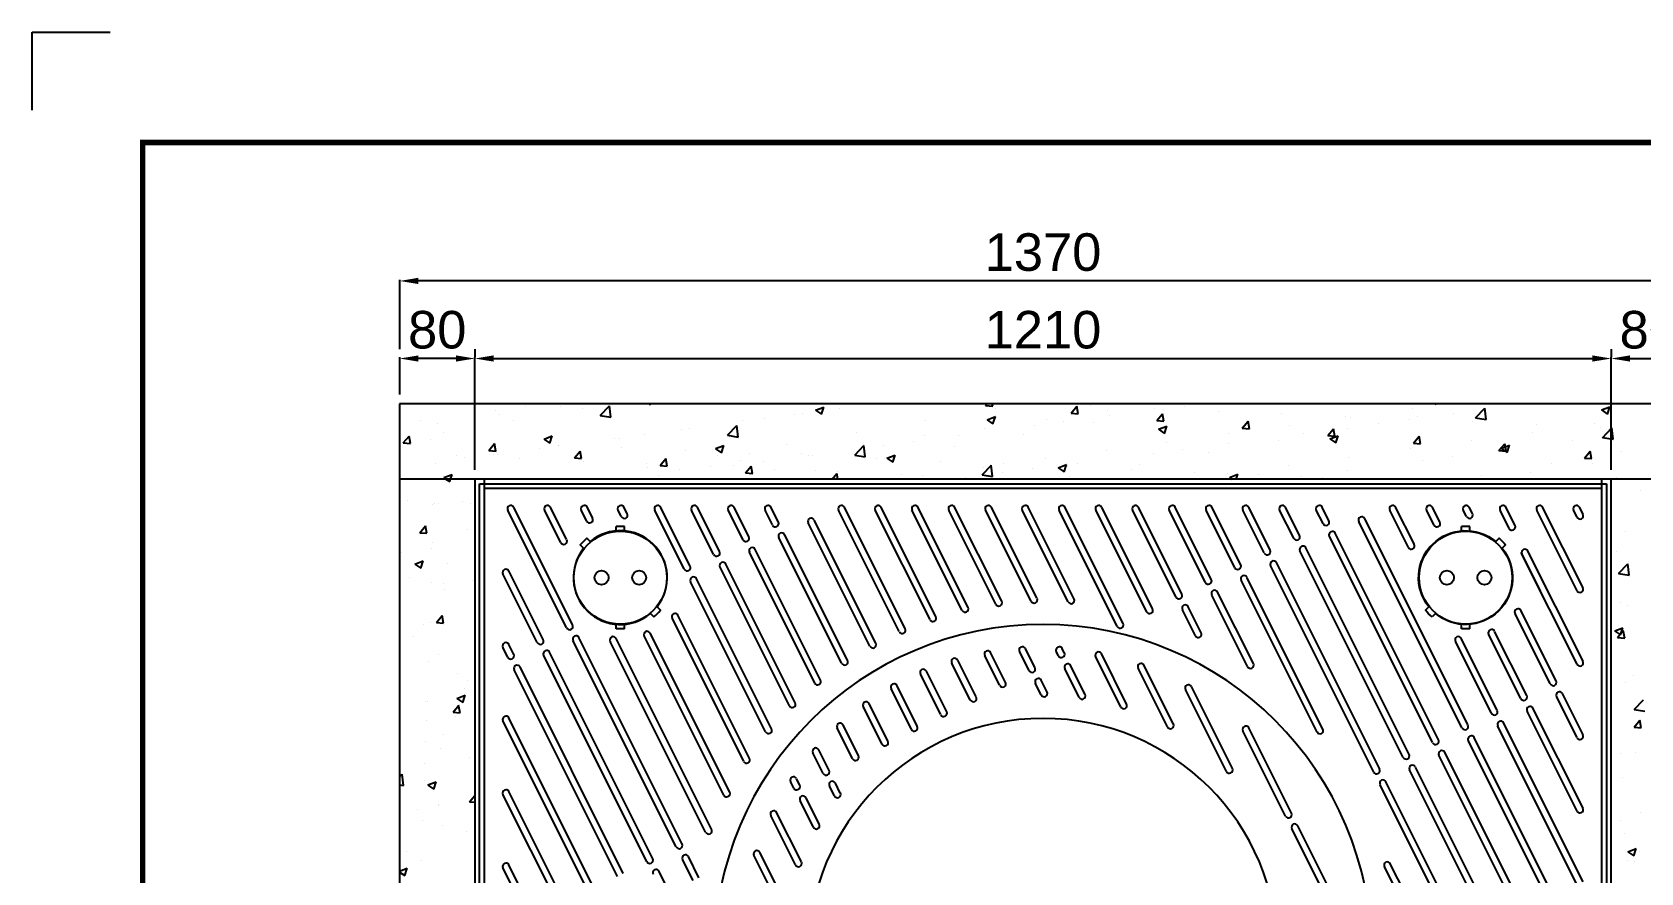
# Model space of a CAD drawing. Header units: millimetres. Extents: x 13624 to 18563, y -17957 to -14464.
# Drawn here: x 13624 to 15337, y -15359 to -14464 of the extents above; entities that cross this region are included whole.
import ezdxf

# ---------------------------------------------------------------- set-up
doc = ezdxf.new("R2010")
doc.units = ezdxf.units.MM
doc.layers.add('LAYOUT', color=7, linetype='Continuous')
doc.layers.add('받침틀', color=251, linetype='Continuous')
doc.styles.get("Standard").update_dxf_attribs({"font": 'arial.ttf'})
doc.dimstyles.new('ISO-25', dxfattribs={"dimtxt": 40, "dimasz": 20, "dimexe": 1.25, "dimexo": 10, "dimgap": 10, "dimtad": 1, "dimdec": 0, "dimtxsty": 'Standard', "dimcen": 2.5, "dimclrd": 3, "dimclre": 3, "dimclrt": 3, "dimadec": 0, "dimazin": 0, "dimtfac": 1, "dimtdec": 0, "dimtmove": 0, "dimatfit": 3, "dimfxl": 0, "dimarcsym": 0})

# ---------------------------------------------------------------- blocks, each defined once
blk = doc.blocks.new('*D6')
at = {"color": 3, "lineweight": -2, "transparency": 16777216}
for p, q in [((4206.3, -16718.9), (4206.3, -16679.2)), ((4266.3, -16680.5), (4226.3, -16680.5)), ((4286.3, -16798.9), (4286.3, -16679.2))]:
    blk.add_line(p, q, dxfattribs=at)
at = {"color": 3, "transparency": 16777216}
for points in [[(4226.3, -16677.2), (4226.3, -16683.8), (4206.3, -16680.5)], [(4266.3, -16677.2), (4266.3, -16683.8), (4286.3, -16680.5)]]:
    blk.add_solid(points, dxfattribs=at)
at = {"layer": 'Defpoints', "color": 0, "transparency": 16777216}
for p in [(4206.3, -16680.5), (4206.3, -16728.9), (4286.3, -16808.9)]:
    blk.add_point(p, dxfattribs=at)
at = {"color": 3, "transparency": 16777216, "insert": (4246.3, -16650.1), "char_height": 40, "attachment_point": 5}
blk.add_mtext('80', dxfattribs=at)
blk = doc.blocks.new('*D7')
at = {"color": 3, "lineweight": -2, "transparency": 16777216}
for p, q in [((4286.3, -16670.5), (4286.3, -16679.2)), ((4306.3, -16680.5), (5476.3, -16680.5)), ((5496.3, -16798.9), (5496.3, -16679.2))]:
    blk.add_line(p, q, dxfattribs=at)
at = {"color": 3, "transparency": 16777216}
for points in [[(4306.3, -16677.2), (4306.3, -16683.8), (4286.3, -16680.5)], [(5476.3, -16677.2), (5476.3, -16683.8), (5496.3, -16680.5)]]:
    blk.add_solid(points, dxfattribs=at)
at = {"layer": 'Defpoints', "color": 0, "transparency": 16777216}
for p in [(4286.3, -16680.5), (5496.3, -16680.5), (5496.3, -16808.9)]:
    blk.add_point(p, dxfattribs=at)
at = {"color": 3, "transparency": 16777216, "insert": (4891.3, -16650.1), "char_height": 40, "attachment_point": 5}
blk.add_mtext('1210', dxfattribs=at)
blk = doc.blocks.new('*D8')
at = {"color": 3, "lineweight": -2, "transparency": 16777216}
for p, q in [((5496.3, -16670.5), (5496.3, -16679.2)), ((5516.3, -16680.5), (5556.3, -16680.5)), ((5576.3, -16718.9), (5576.3, -16679.2))]:
    blk.add_line(p, q, dxfattribs=at)
at = {"color": 3, "transparency": 16777216}
for points in [[(5516.3, -16677.2), (5516.3, -16683.8), (5496.3, -16680.5)], [(5556.3, -16677.2), (5556.3, -16683.8), (5576.3, -16680.5)]]:
    blk.add_solid(points, dxfattribs=at)
at = {"layer": 'Defpoints', "color": 0, "transparency": 16777216}
for p in [(5496.3, -16680.5), (5576.3, -16680.5), (5576.3, -16728.9)]:
    blk.add_point(p, dxfattribs=at)
at = {"color": 3, "transparency": 16777216, "insert": (5536.3, -16650.1), "char_height": 40, "attachment_point": 5}
blk.add_mtext('80', dxfattribs=at)
blk = doc.blocks.new('*D3')
at = {"color": 3, "lineweight": -2, "transparency": 16777216}
for p, q in [((4206.3, -16670.5), (4206.3, -16596.6)), ((5576.3, -16670.5), (5576.3, -16596.6)), ((5556.3, -16597.9), (4226.3, -16597.9))]:
    blk.add_line(p, q, dxfattribs=at)
at = {"color": 3, "transparency": 16777216}
for points in [[(4226.3, -16594.5), (4226.3, -16601.2), (4206.3, -16597.9)], [(5556.3, -16594.5), (5556.3, -16601.2), (5576.3, -16597.9)]]:
    blk.add_solid(points, dxfattribs=at)
at = {"layer": 'Defpoints', "color": 0, "transparency": 16777216}
for p in [(4206.3, -16597.9), (4206.3, -16680.5), (5576.3, -16680.5)]:
    blk.add_point(p, dxfattribs=at)
at = {"color": 3, "transparency": 16777216, "insert": (4891.3, -16567.4), "char_height": 40, "attachment_point": 5}
blk.add_mtext('1370', dxfattribs=at)
blk = doc.blocks.new('A$C6562381F')
for p, q in [((4.5, 54.5), (-4.5, 54.5)), ((-4.5, 49.3), (-4.5, 54.5)), ((4.5, 49.3), (4.5, 54.5)), ((-4.5, -54.5), (-4.5, -49.3)), ((4.5, -54.5), (4.5, -49.3)), ((4.5, -54.5), (-4.5, -54.5))]:
    blk.add_line(p, q)
for centre, radius in [((0, 0), 49.5), ((-20, 0), 7.5), ((20, 0), 7.5)]:
    blk.add_circle(centre, radius)
blk = doc.blocks.new('AG1210')
for p, q in [((17883.9, -17056.3), (17883.9, -16556.3)), ((17883.9, -16556.3), (19083.9, -16556.3)), ((19083.9, -16556.3), (19083.9, -17056.3)), ((17976.7, -16709.9), (17914, -16584.5)), ((17983, -16706.8), (17920.3, -16581.3)), ((17970.4, -16619.1), (17953.1, -16584.5)), ((17976.7, -16615.9), (17959.4, -16581.3)), ((17998.1, -16596.2), (17992.3, -16584.5)), ((18004.4, -16593), (17998.5, -16581.3)), ((18034.8, -16591.3), (18031.4, -16584.5)), ((18041.1, -16588.2), (18037.7, -16581.3)), ((18101.9, -16647.3), (18070.5, -16584.5)), ((18108.2, -16644.2), (18076.8, -16581.3)), ((18133.2, -16631.6), (18109.7, -16584.5)), ((18139.5, -16628.5), (18115.9, -16581.3)), ((18164.6, -16616), (18148.8, -16584.5)), ((18170.8, -16612.9), (18155.1, -16581.3)), ((18195.9, -16600.3), (18187.9, -16584.5)), ((18202.1, -16597.2), (18194.2, -16581.3)), ((18305.8, -16726.3), (18240.1, -16595)), ((18330.9, -16713.9), (18266.2, -16584.5)), ((18337.2, -16710.8), (18272.4, -16581.3)), ((18363.6, -16701.1), (18305.3, -16584.5)), ((18369.9, -16698), (18311.6, -16581.3)), ((18397.9, -16691.3), (18344.4, -16584.5)), ((18404.1, -16688.2), (18350.7, -16581.3)), ((18433.7, -16684.7), (18383.6, -16584.5)), ((18440, -16681.6), (18389.8, -16581.3)), ((18471.3, -16681.5), (18422.7, -16584.5)), ((18477.5, -16678.4), (18429, -16581.3)), ((18510.8, -16682.3), (18461.8, -16584.5)), ((18517, -16679.2), (18468.1, -16581.3)), ((18562.9, -16708.4), (18501, -16584.5)), ((18569.2, -16705.3), (18507.2, -16581.3)), ((18594.3, -16692.8), (18540.1, -16584.5)), ((18600.5, -16689.6), (18546.4, -16581.3)), ((18625.6, -16677.1), (18579.2, -16584.5)), ((18631.8, -16674), (18585.5, -16581.3)), ((18656.9, -16661.4), (18618.4, -16584.5)), ((18663.1, -16658.3), (18624.6, -16581.3)), ((18688.2, -16645.8), (18657.5, -16584.5)), ((18694.4, -16642.7), (18663.8, -16581.3)), ((18719.5, -16630.1), (18696.6, -16584.5)), ((18725.7, -16627), (18702.9, -16581.3)), ((18750.8, -16614.5), (18735.8, -16584.5)), ((18757, -16611.4), (18742, -16581.3)), ((18782.1, -16598.8), (18774.9, -16584.5)), ((18788.3, -16595.7), (18781.2, -16581.3)), ((18930, -16816.5), (18820.1, -16596.6)), ((18936.3, -16813.3), (18826.4, -16593.5)), ((18873, -16624.2), (18853.2, -16584.5)), ((18879.3, -16621.1), (18859.4, -16581.3)), ((18900.3, -16600.5), (18892.3, -16584.5)), ((18906.6, -16597.3), (18898.5, -16581.3)), ((18934.9, -16591.3), (18931.4, -16584.5)), ((18941.1, -16588.2), (18937.7, -16581.3)), ((18980.3, -16603.9), (18970.5, -16584.5)), ((18986.5, -16600.8), (18976.8, -16581.3)), ((19052.6, -16670.3), (19009.7, -16584.5)), ((19058.9, -16667.2), (19015.9, -16581.3)), ((19052.6, -16592.1), (19048.8, -16584.5)), ((19058.9, -16588.9), (19055.1, -16581.3)), ((18269.5, -16747.5), (18202.6, -16613.8)), ((18275.7, -16744.4), (18208.8, -16610.6)), ((18299.5, -16729.4), (18233.9, -16598.1)), ((18898.7, -16832.1), (18788.8, -16612.3)), ((18905, -16829), (18795, -16609.1)), ((18240.9, -16768.6), (18171.3, -16629.4)), ((18247.1, -16765.5), (18177.5, -16626.3)), ((18867.4, -16847.8), (18757.5, -16627.9)), ((18873.7, -16844.7), (18763.7, -16624.8)), ((19013.5, -16670.3), (18993.1, -16629.6)), ((19052.6, -16748.6), (18993.9, -16631.2)), ((19058.9, -16745.4), (19000.2, -16628.1)), ((18213.9, -16792.9), (18140, -16645.1)), ((18220.1, -16789.7), (18146.2, -16641.9)), ((18836.1, -16863.4), (18726.2, -16643.6)), ((18842.4, -16860.3), (18732.4, -16640.4)), ((17945.4, -16725.6), (17908.9, -16652.4)), ((17951.7, -16722.4), (17915.1, -16649.3)), ((18188.6, -16820.5), (18108.7, -16660.7)), ((18194.8, -16817.4), (18114.9, -16657.6)), ((18775.7, -16820.8), (18694.9, -16659.2)), ((18781.9, -16817.7), (18701.1, -16656.1)), ((18701.7, -16751.1), (18663.6, -16674.9)), ((18707.9, -16747.9), (18669.8, -16671.7)), ((18165.2, -16852), (18088.9, -16699.5)), ((18171.5, -16848.9), (18095.2, -16696.4)), ((18646.1, -16718.3), (18632.3, -16690.5)), ((18652.4, -16715.1), (18638.5, -16687.4)), ((19023.9, -16769.5), (18986.5, -16694.5)), ((19030.2, -16766.4), (18992.7, -16691.4)), ((18150.3, -16884.9), (18065.6, -16715.4)), ((18992.6, -16785.2), (18958.4, -16716.7)), ((18998.9, -16782), (18964.7, -16713.6)), ((17914.1, -16741.2), (17908.9, -16730.7)), ((17920.4, -16738.1), (17915.1, -16727.6)), ((18093.4, -16943.2), (17983.4, -16723.3)), ((18099.6, -16940.1), (17989.7, -16720.2)), ((18124.7, -16927.5), (18023.1, -16724.3)), ((18130.9, -16924.4), (18029.3, -16721.2)), ((18144.1, -16888.1), (18059.3, -16718.5)), ((18475.3, -16752.2), (18465.1, -16731.9)), ((18506.6, -16736.6), (18504.3, -16732)), ((18961.3, -16800.8), (18923.1, -16724.3)), ((18967.6, -16797.7), (18929.3, -16721.2)), ((18037, -16971.4), (17927.1, -16751.5)), ((18062.1, -16958.8), (17952.1, -16739)), ((18068.3, -16955.7), (17958.4, -16735.8)), ((18406.4, -16786.7), (18386.8, -16747.4)), ((18412.7, -16783.5), (18393.1, -16744.3)), ((18437.7, -16771), (18421.9, -16739.3)), ((18444, -16767.9), (18428.1, -16736.1)), ((18469, -16755.4), (18458.9, -16735)), ((18500.3, -16739.7), (18498, -16735.1)), ((18528.8, -16780.9), (18513.3, -16750)), ((18566.7, -16794.1), (18539.9, -16740.5)), ((18572.9, -16791), (18546.1, -16737.3)), ((18622.7, -16812.3), (18591.4, -16749.6)), ((18030.8, -16974.5), (17920.8, -16754.6)), ((18375.1, -16802.3), (18353.5, -16759.1)), ((18381.4, -16799.2), (18359.8, -16756)), ((18488.3, -16778.2), (18482, -16765.6)), ((18522.5, -16784.1), (18507, -16753.1)), ((18616.4, -16815.4), (18585.1, -16752.8)), ((18343.8, -16818), (18322.1, -16774.5)), ((18350.1, -16814.8), (18328.3, -16771.3)), ((18482, -16781.3), (18475.7, -16768.8)), ((18679.3, -16862.9), (18635.6, -16775.5)), ((18685.6, -16859.7), (18641.9, -16772.3)), ((19052.6, -16826.8), (19030.7, -16782.9)), ((19058.9, -16823.7), (19036.9, -16779.8)), ((18312.5, -16833.6), (18292.5, -16793.6)), ((18318.8, -16830.5), (18298.8, -16790.5)), ((19052.6, -16905.1), (18999.3, -16798.6)), ((19058.9, -16902), (19005.6, -16795.5)), ((17999.5, -16990.2), (17908.9, -16809)), ((18005.7, -16987), (17915.1, -16805.8)), ((18281.2, -16849.3), (18264.7, -16816.3)), ((18287.5, -16846.1), (18271, -16813.2)), ((18742.2, -16910.4), (18696.7, -16819.4)), ((18748.5, -16907.3), (18703, -16816.3)), ((19052.6, -16983.4), (18968, -16814.2)), ((19058.9, -16980.2), (18974.3, -16811.1)), ((19021.3, -16999.1), (18936.7, -16829.9)), ((19027.6, -16995.9), (18943, -16826.8)), ((18249.9, -16864.9), (18238.8, -16842.8)), ((18256.2, -16861.8), (18245.1, -16839.7)), ((18998.3, -17031.3), (18905.4, -16845.5)), ((19004.6, -17028.2), (18911.7, -16842.4)), ((18224.9, -16877.5), (18221.4, -16870.5)), ((18959.2, -17031.3), (18874.1, -16861.2)), ((18965.5, -17028.2), (18880.4, -16858.1)), ((17968.2, -17005.8), (17908.9, -16887.2)), ((17974.4, -17002.7), (17915.1, -16884.1)), ((18218.6, -16880.6), (18215.1, -16873.6)), ((18261.9, -16888.9), (18256.6, -16878.3)), ((18268.1, -16885.8), (18262.9, -16875.2)), ((18920.1, -17031.3), (18842.8, -16876.9)), ((18926.3, -17028.2), (18849.1, -16873.7)), ((18239.4, -16922.1), (18225.3, -16894)), ((18245.6, -16919), (18231.6, -16890.9)), ((18220.3, -16962.3), (18194, -16909.7)), ((18226.6, -16959.2), (18200.3, -16906.5)), ((18808.9, -17028.2), (18755.2, -16920.7)), ((18802.7, -17031.3), (18748.9, -16923.8)), ((18111.3, -16979.1), (18100.1, -16956.6)), ((18117.6, -16976), (18106.3, -16953.5)), ((18206.6, -17013), (18176.1, -16952)), ((18212.8, -17009.9), (18182.3, -16948.9)), ((17925, -16997.7), (17908.9, -16965.5)), ((17931.2, -16994.6), (17915.1, -16962.4)), ((18090.3, -16999.6), (18075, -16969.1)), ((18863.4, -16996.3), (18847.4, -16964.2)), ((18869.7, -16993.2), (18853.6, -16961.1))]:
    blk.add_line(p, q)
for points in [[(18069.5, -16698.2, 0.045549), (18076.5, -16691.1), (18072.9, -16687.6, 0.904534), (18001.8, -16617.9), (17998.2, -16614.4, 0.045549), (17991.2, -16621.6), (17994.8, -16625.1, 0.904534), (18065.9, -16694.7)], [(18898.2, -16698.2, -0.045549), (18891.2, -16691.1), (18894.8, -16687.6, -0.904534), (18965.9, -16617.9), (18969.5, -16614.4, -0.045549), (18976.5, -16621.6), (18972.9, -16625.1, -0.904534), (18901.8, -16694.7)]]:
    blk.add_lwpolyline(points, format="xyb", close=True)
for centre, radius, start, end in [((17917.1, -16582.9), 3.5, 26.5651, 206.5651), ((17956.3, -16582.9), 3.5, 26.5651, 206.5651), ((17995.4, -16582.9), 3.5, 26.5651, 206.5651), ((18034.5, -16582.9), 3.5, 26.5651, 206.5651), ((18073.7, -16582.9), 3.5, 26.5651, 206.5651), ((18112.8, -16582.9), 3.5, 26.5651, 206.5651), ((18151.9, -16582.9), 3.5, 26.5651, 206.5651), ((18191.1, -16582.9), 3.5, 26.5651, 206.5651), ((18269.3, -16582.9), 3.5, 26.5651, 206.5651), ((18308.4, -16582.9), 3.5, 26.5651, 206.5651), ((18347.6, -16582.9), 3.5, 26.5651, 206.5651), ((18386.7, -16582.9), 3.5, 26.5651, 206.5651), ((18425.8, -16582.9), 3.5, 26.5651, 206.5651), ((18465, -16582.9), 3.5, 26.5651, 206.5651), ((18504.1, -16582.9), 3.5, 26.5651, 206.5651), ((18543.2, -16582.9), 3.5, 26.5651, 206.5651), ((18582.4, -16582.9), 3.5, 26.5651, 206.5651), ((18621.5, -16582.9), 3.5, 26.5651, 206.5651), ((18660.6, -16582.9), 3.5, 26.5651, 206.5651), ((18699.8, -16582.9), 3.5, 26.5651, 206.5651), ((18738.9, -16582.9), 3.5, 26.5651, 206.5651), ((18778, -16582.9), 3.5, 26.5651, 206.5651), ((18856.3, -16582.9), 3.5, 26.5651, 206.5651), ((18895.4, -16582.9), 3.5, 26.5651, 206.5651), ((18934.5, -16582.9), 3.5, 26.5651, 206.5651), ((18973.7, -16582.9), 3.5, 26.5651, 206.5651), ((19012.8, -16582.9), 3.5, 26.5651, 206.5651), ((19051.9, -16582.9), 3.5, 26.5651, 206.5651), ((18001.2, -16594.6), 3.5, 206.5651, 26.5651), ((18038, -16589.8), 3.5, 206.5651, 26.5651), ((18199, -16598.8), 3.5, 206.5651, 26.5651), ((18237, -16596.5), 3.5, 26.5651, 206.5651), ((18785.2, -16597.3), 3.5, 206.5651, 26.5651), ((18823.2, -16595), 3.5, 26.5651, 206.5651), ((18903.4, -16598.9), 3.5, 206.5651, 26.5651), ((18938, -16589.8), 3.5, 206.5651, 26.5651), ((19055.7, -16590.5), 3.5, 206.5651, 26.5651), ((18167.7, -16614.4), 3.5, 206.5651, 26.5651), ((18205.7, -16612.2), 3.5, 26.5651, 206.5651), ((18753.9, -16612.9), 3.5, 206.5651, 26.5651), ((18791.9, -16610.7), 3.5, 26.5651, 206.5651), ((18983.4, -16602.4), 3.5, 206.5651, 26.5651), ((17973.6, -16617.5), 3.5, 206.5651, 26.5651), ((18136.4, -16630.1), 3.5, 206.5651, 26.5651), ((18174.4, -16627.8), 3.5, 26.5651, 206.5651), ((18722.6, -16628.6), 3.5, 206.5651, 26.5651), ((18760.6, -16626.3), 3.5, 26.5651, 206.5651), ((18876.1, -16622.6), 3.5, 206.5651, 26.5651), ((18997, -16629.6), 3.5, 26.5651, 206.5651), ((17912, -16650.9), 3.5, 26.5651, 206.5651), ((18105.1, -16645.7), 3.5, 206.5651, 26.5651), ((18143.1, -16643.5), 3.5, 26.5651, 206.5651), ((18691.3, -16644.2), 3.5, 206.5651, 26.5651), ((18729.3, -16642), 3.5, 26.5651, 206.5651), ((18111.8, -16659.1), 3.5, 26.5651, 206.5651), ((18660, -16659.9), 3.5, 206.5651, 26.5651), ((18698, -16657.6), 3.5, 26.5651, 206.5651), ((18436.8, -16683.1), 3.5, 206.5651, 26.5651), ((18474.4, -16680), 3.5, 206.5651, 26.5651), ((18513.9, -16680.7), 3.5, 206.5651, 26.5651), ((18628.7, -16675.5), 3.5, 206.5651, 26.5651), ((18666.7, -16673.3), 3.5, 26.5651, 206.5651), ((19055.7, -16668.7), 3.5, 206.5651, 26.5651), ((18092.1, -16698), 3.5, 26.5651, 206.5651), ((18366.8, -16699.6), 3.5, 206.5651, 26.5651), ((18401, -16689.8), 3.5, 206.5651, 26.5651), ((18597.4, -16691.2), 3.5, 206.5651, 26.5651), ((18635.4, -16689), 3.5, 26.5651, 206.5651), ((18989.6, -16693), 3.5, 26.5651, 206.5651), ((17979.9, -16708.3), 3.5, 206.5651, 26.5651), ((18062.4, -16717), 3.5, 26.5651, 206.5651), ((18483.9, -17056.3), 350, 0, 180), ((18334.1, -16712.4), 3.5, 206.5651, 26.5651), ((18566.1, -16706.8), 3.5, 206.5651, 26.5651), ((18649.3, -16716.7), 3.5, 206.5651, 26.5651), ((18961.5, -16715.1), 3.5, 26.5651, 206.5651), ((17912, -16729.1), 3.5, 26.5651, 206.5651), ((17948.6, -16724), 3.5, 206.5651, 26.5651), ((17955.3, -16737.4), 3.5, 26.5651, 206.5651), ((17986.6, -16721.8), 3.5, 26.5651, 206.5651), ((18026.2, -16722.7), 3.5, 26.5651, 206.5651), ((18302.7, -16727.9), 3.5, 206.5651, 26.5651), ((18425, -16737.7), 3.5, 26.5651, 206.5651), ((18462, -16733.4), 3.5, 26.5651, 206.5651), ((18501.2, -16733.5), 3.5, 26.5651, 206.5651), ((18926.2, -16722.7), 3.5, 26.5651, 206.5651), ((17917.2, -16739.6), 3.5, 206.5651, 26.5651), ((17924, -16753.1), 3.5, 26.5651, 206.5651), ((18272.6, -16746), 3.5, 206.5651, 26.5651), ((18389.9, -16745.8), 3.5, 26.5651, 206.5651), ((18503.5, -16738.1), 3.5, 206.5651, 26.5651), ((18510.2, -16751.6), 3.5, 26.5651, 206.5651), ((18543, -16738.9), 3.5, 26.5651, 206.5651), ((18588.3, -16751.2), 3.5, 26.5651, 206.5651), ((18704.8, -16749.5), 3.5, 206.5651, 26.5651), ((19055.7, -16747), 3.5, 206.5651, 26.5651), ((18244, -16767.1), 3.5, 206.5651, 26.5651), ((18356.6, -16757.5), 3.5, 26.5651, 206.5651), ((18440.9, -16769.5), 3.5, 206.5651, 26.5651), ((18472.2, -16753.8), 3.5, 206.5651, 26.5651), ((18478.9, -16767.2), 3.5, 26.5651, 206.5651), ((19027.1, -16768), 3.5, 206.5651, 26.5651), ((18325.2, -16772.9), 3.5, 26.5651, 206.5651), ((18409.6, -16785.1), 3.5, 206.5651, 26.5651), ((18485.1, -16779.8), 3.5, 206.5651, 26.5651), ((18525.6, -16782.5), 3.5, 206.5651, 26.5651), ((18638.7, -16773.9), 3.5, 26.5651, 206.5651), ((18995.8, -16783.6), 3.5, 206.5651, 26.5651), ((19033.8, -16781.4), 3.5, 26.5651, 206.5651), ((18217, -16791.3), 3.5, 206.5651, 26.5651), ((18295.6, -16792.1), 3.5, 26.5651, 206.5651), ((18378.2, -16800.8), 3.5, 206.5651, 26.5651), ((18569.8, -16792.5), 3.5, 206.5651, 26.5651), ((18964.5, -16799.3), 3.5, 206.5651, 26.5651), ((19002.5, -16797), 3.5, 26.5651, 206.5651), ((17912, -16807.4), 3.5, 26.5651, 206.5651), ((18191.7, -16819), 3.5, 206.5651, 26.5651), ((18483.9, -17056.3), 250, 0, 180), ((18267.9, -16814.8), 3.5, 26.5651, 206.5651), ((18346.9, -16816.4), 3.5, 206.5651, 26.5651), ((18619.6, -16813.8), 3.5, 206.5651, 26.5651), ((18699.9, -16817.9), 3.5, 26.5651, 206.5651), ((18778.8, -16819.2), 3.5, 206.5651, 26.5651), ((18933.2, -16814.9), 3.5, 206.5651, 26.5651), ((18971.2, -16812.7), 3.5, 26.5651, 206.5651), ((18315.6, -16832.1), 3.5, 206.5651, 26.5651), ((18901.9, -16830.6), 3.5, 206.5651, 26.5651), ((18939.9, -16828.3), 3.5, 26.5651, 206.5651), ((19055.7, -16825.3), 3.5, 206.5651, 26.5651), ((18168.3, -16850.5), 3.5, 206.5651, 26.5651), ((18242, -16841.3), 3.5, 26.5651, 206.5651), ((18284.3, -16847.7), 3.5, 206.5651, 26.5651), ((18870.6, -16846.2), 3.5, 206.5651, 26.5651), ((18908.6, -16844), 3.5, 26.5651, 206.5651), ((18218.2, -16872), 3.5, 26.5651, 206.5651), ((18253, -16863.4), 3.5, 206.5651, 26.5651), ((18682.4, -16861.3), 3.5, 206.5651, 26.5651), ((18839.2, -16861.9), 3.5, 206.5651, 26.5651), ((18877.3, -16859.6), 3.5, 26.5651, 206.5651), ((17912, -16885.7), 3.5, 26.5651, 206.5651), ((18147.2, -16886.5), 3.5, 206.5651, 26.5651), ((18221.7, -16879), 3.5, 206.5651, 26.5651), ((18259.7, -16876.8), 3.5, 26.5651, 206.5651), ((18265, -16887.3), 3.5, 206.5651, 26.5651), ((18846, -16875.3), 3.5, 26.5651, 206.5651), ((18197.1, -16908.1), 3.5, 26.5651, 206.5651), ((18228.4, -16892.4), 3.5, 26.5651, 206.5651), ((19055.7, -16903.5), 3.5, 206.5651, 26.5651), ((18242.5, -16920.6), 3.5, 206.5651, 26.5651), ((18745.3, -16908.8), 3.5, 206.5651, 26.5651), ((18752, -16922.2), 3.5, 26.5651, 206.5651), ((18127.8, -16926), 3.5, 206.5651, 26.5651), ((18065.2, -16957.3), 3.5, 206.5651, 26.5651), ((18096.5, -16941.6), 3.5, 206.5651, 26.5651), ((18103.2, -16955), 3.5, 26.5651, 206.5651), ((18179.2, -16950.5), 3.5, 26.5651, 206.5651), ((17912, -16963.9), 3.5, 26.5651, 206.5651), ((18071.9, -16970.7), 3.5, 26.5651, 206.5651), ((18223.5, -16960.8), 3.5, 206.5651, 26.5651), ((18850.5, -16962.7), 3.5, 26.5651, 206.5651)]:
    blk.add_arc(centre, radius, start, end)
blk = doc.blocks.new('A$C288B696C')
at = {"linetype": 'Continuous'}
for p, q in [((-580.7, 550.8), (-580.7, 550.8)), ((-543.3, 551.5), (-543.3, 551.5)), ((-519.2, 549), (-519.2, 549)), ((-501, 541.6), (-491.1, 551.9)), ((-489.7, 539.8), (-491.1, 551.9)), ((-448.9, 554), (-447.7, 553.2)), ((-447.7, 553.2), (-447.5, 554)), ((-271.5, 547.3), (-262.6, 550.7)), ((-265.2, 543.1), (-262.6, 550.7)), ((-245.8, 549.2), (-245.8, 549.2)), ((-219.4, 553.5), (-219.4, 553.5)), ((-90.5, 552.2), (-89, 554)), ((-90.5, 552.2), (-82.9, 551.5)), ((-82.9, 551.5), (-83.4, 554)), ((-80.1, 549.5), (-80.1, 549.5)), ((0.6, 544.2), (6.7, 551.5)), ((8.2, 543.6), (6.7, 551.5)), ((21.5, 552.1), (21.5, 552.1)), ((89.3, 549.3), (89.3, 549.3)), ((121.2, 551.8), (121.2, 551.8)), ((363.5, 548.7), (363.5, 548.7)), ((388.3, 554), (389, 553.5)), ((389, 553.5), (389.2, 554)), ((431, 539.2), (440.9, 549.5)), ((442.3, 537.4), (440.9, 549.5)), ((443.2, 553.4), (443.2, 553.4)), ((565.2, 547.6), (574.1, 551)), ((571.6, 543.3), (574.1, 551)), ((-692.7, 536), (-692.7, 536)), ((-674.4, 533.1), (-674.4, 533.1)), ((-612.5, 546.6), (-612.5, 546.6)), ((-608.5, 542.6), (-608.5, 542.6)), ((-593.3, 536.3), (-593.3, 536.3)), ((-501, 541.6), (-489.7, 539.8)), ((-349.5, 535.9), (-349.5, 535.9)), ((-325.7, 538.7), (-325.7, 538.7)), ((-293.9, 542.8), (-293.9, 542.8)), ((-285.3, 544), (-285.3, 544)), ((-271.5, 547.3), (-265.2, 543.1)), ((-154.2, 536.8), (-154.2, 536.8)), ((-89, 537.1), (-80.1, 540.6)), ((-89, 537.1), (-82.7, 532.9)), ((-82.7, 532.9), (-80.1, 540.6)), ((-25.6, 537.8), (-25.6, 537.8)), ((-7.1, 534.9), (-7.1, 534.9)), ((0.6, 544.2), (8.2, 543.6)), ((24.4, 534.3), (24.4, 534.3)), ((39.6, 546.8), (39.6, 546.8)), ((41, 541.2), (41, 541.2)), ((91.7, 536.3), (97.8, 543.6)), ((91.7, 536.3), (99.3, 535.6)), ((99.3, 535.6), (97.8, 543.6)), ((98.5, 547), (98.5, 547)), ((157, 546.4), (157, 546.4)), ((182.8, 528.3), (188.9, 535.6)), ((190.4, 527.6), (188.9, 535.6)), ((224.8, 543.5), (224.8, 543.5)), ((233.4, 531.1), (233.4, 531.1)), ((292.6, 540.7), (292.6, 540.7)), ((297.5, 539.2), (297.5, 539.2)), ((327.7, 533.3), (327.7, 533.3)), ((360.4, 537.8), (360.4, 537.8)), ((369.2, 540.7), (369.2, 540.7)), ((408, 543.9), (408, 543.9)), ((428.2, 535), (428.2, 535)), ((431, 539.2), (442.3, 537.4)), ((439.7, 548), (439.7, 548)), ((496, 532.1), (496, 532.1)), ((557.3, 533), (557.3, 533)), ((565.2, 547.6), (571.6, 543.3)), ((-710.5, 512.5), (-704.4, 519.8)), ((-702.9, 511.8), (-704.4, 519.8)), ((-681.2, 515.9), (-681.2, 515.9)), ((-667.4, 523.5), (-667.4, 523.5)), ((-560.8, 516.5), (-554.4, 512.3)), ((-560.7, 516.5), (-551.9, 519.9)), ((-554.4, 512.3), (-551.9, 519.9)), ((-485.8, 517.6), (-485.8, 517.6)), ((-480.6, 517.4), (-480.6, 517.4)), ((-454, 521.8), (-454, 521.8)), ((-414.7, 526.9), (-414.7, 526.9)), ((-405.9, 528.1), (-405.9, 528.1)), ((-365.4, 520.6), (-355.5, 530.9)), ((-365.4, 520.6), (-354.1, 518.8)), ((-354.1, 518.8), (-355.5, 530.9)), ((-228.2, 524), (-228.2, 524)), ((-155.7, 520.2), (-155.7, 520.2)), ((-119.1, 520.2), (-119.1, 520.2)), ((-91.6, 528.3), (-91.6, 528.3)), ((-49.7, 521.6), (-49.7, 521.6)), ((-38.9, 530.7), (-38.9, 530.7)), ((93.5, 527), (102.4, 530.4)), ((93.5, 527), (99.8, 522.7)), ((99.8, 522.7), (102.4, 530.4)), ((168.2, 522.1), (168.2, 522.1)), ((182.8, 528.3), (190.4, 527.6)), ((221, 515.3), (221, 515.3)), ((247.9, 522.8), (247.9, 522.8)), ((273.9, 520.3), (280, 527.6)), ((273.9, 520.3), (281.5, 519.7)), ((276, 516.8), (284.9, 520.2)), ((276, 516.8), (282.3, 512.5)), ((279.6, 527), (279.6, 527)), ((281.4, 519.7), (280, 527.6)), ((282.3, 512.5), (284.9, 520.2)), ((295.1, 528), (295.1, 528)), ((365, 512.4), (371.1, 519.7)), ((372.5, 511.7), (371.1, 519.7)), ((427.2, 515.4), (427.2, 515.4)), ((491.3, 523.5), (491.3, 523.5)), ((534.6, 514.8), (534.6, 514.8)), ((563.8, 529.2), (563.8, 529.2)), ((566.4, 519), (566.4, 519)), ((566.5, 518.1), (576.4, 528.4)), ((566.5, 518.2), (577.8, 516.4)), ((577.8, 516.4), (576.4, 528.4)), ((-710.5, 512.5), (-702.9, 511.8)), ((-654.4, 498.8), (-654.4, 498.8)), ((-619.4, 504.5), (-613.3, 511.8)), ((-619.4, 504.5), (-611.8, 503.8)), ((-614.1, 500.7), (-614.1, 500.7)), ((-613.4, 513), (-613.4, 513)), ((-611.9, 503.8), (-613.3, 511.8)), ((-610, 500.3), (-610, 500.3)), ((-566, 507), (-566, 507)), ((-545.6, 510.2), (-545.6, 510.2)), ((-544.8, 509.3), (-544.8, 509.3)), ((-528.3, 496.5), (-522.2, 503.8)), ((-520.8, 495.9), (-522.2, 503.8)), ((-477.8, 507.3), (-477.8, 507.3)), ((-410, 504.4), (-410, 504.4)), ((-378.2, 506.4), (-369.3, 509.8)), ((-378.2, 506.3), (-371.9, 502.1)), ((-376.4, 498.6), (-376.4, 498.6)), ((-371.9, 502.1), (-369.3, 509.8)), ((-342.2, 501.6), (-342.2, 501.6)), ((-302.3, 511.3), (-302.3, 511.3)), ((-286.9, 501.7), (-286.9, 501.7)), ((-279.2, 499.1), (-279.2, 499.1)), ((-274.5, 498.7), (-274.5, 498.7)), ((-229.9, 499.5), (-220, 509.8)), ((-229.9, 499.5), (-218.6, 497.8)), ((-220.9, 511.2), (-220.9, 511.2)), ((-218.6, 497.8), (-220, 509.8)), ((-199, 509.6), (-199, 509.6)), ((-195.7, 496.2), (-186.8, 499.6)), ((-189.4, 491.9), (-186.8, 499.6)), ((-167.2, 513.8), (-167.2, 513.8)), ((-123.7, 508.9), (-123.7, 508.9)), ((38.1, 504.5), (38.1, 504.5)), ((87.8, 501.7), (87.8, 501.7)), ((102.2, 512.6), (102.2, 512.6)), ((119.5, 505.9), (119.5, 505.9)), ((147, 502.6), (147, 502.6)), ((167.6, 512.2), (167.6, 512.2)), ((296, 496.9), (296, 496.9)), ((361.9, 506.5), (361.9, 506.5)), ((365, 512.4), (372.6, 511.7)), ((406.3, 498), (406.3, 498)), ((454.4, 504.3), (454.4, 504.3)), ((456.1, 504.4), (462.2, 511.7)), ((456.1, 504.4), (463.7, 503.7)), ((458.5, 506.6), (467.4, 510)), ((458.5, 506.6), (464.9, 502.4)), ((463.6, 503.7), (462.2, 511.7)), ((464.9, 502.4), (467.4, 510)), ((547.2, 496.4), (553.3, 503.7)), ((554.7, 495.8), (553.3, 503.7)), ((586.1, 503.1), (586.1, 503.1)), ((-676, 490.8), (-676, 490.8)), ((-645.9, 496.5), (-645.9, 496.5)), ((-586.7, 496), (-586.7, 496)), ((-528.3, 496.5), (-520.7, 495.9)), ((-518.9, 493.1), (-518.9, 493.1)), ((-451.1, 490.2), (-451.1, 490.2)), ((-450.4, 485.9), (-450.4, 485.9)), ((-437.2, 488.6), (-431.1, 495.9)), ((-437.2, 488.6), (-429.6, 487.9)), ((-429.7, 487.9), (-431.1, 495.8)), ((-416.2, 484.6), (-416.2, 484.6)), ((-383.3, 487.4), (-383.3, 487.4)), ((-359.1, 488.6), (-359.1, 488.6)), ((-351, 493.6), (-351, 493.6)), ((-346.1, 480.6), (-340, 487.9)), ((-346.1, 480.6), (-338.5, 479.9)), ((-338.6, 479.9), (-340, 487.9)), ((-327.3, 492.7), (-327.3, 492.7)), ((-315.5, 484.5), (-315.5, 484.5)), ((-271.9, 483.4), (-271.9, 483.4)), ((-253.9, 474), (-248.9, 479.9)), ((-247.9, 474), (-249, 479.9)), ((-247.7, 481.6), (-247.7, 481.6)), ((-206.7, 495.8), (-206.7, 495.8)), ((-197.8, 496.2), (-197.8, 496.2)), ((-195.7, 496.2), (-189.4, 491.9)), ((-138.9, 493), (-138.9, 493)), ((-94.3, 478.5), (-84.4, 488.8)), ((-93.1, 486), (-93.1, 486)), ((-83, 476.8), (-84.5, 488.8)), ((-72.3, 480.6), (-72.3, 480.6)), ((-71.1, 490.1), (-71.1, 490.1)), ((-40.6, 484.8), (-40.6, 484.8)), ((-27.1, 495.5), (-27.1, 495.5)), ((-13.2, 486), (-4.3, 489.4)), ((-13.2, 486), (-6.9, 481.7)), ((-6.9, 481.7), (-4.3, 489.4)), ((-3.3, 487.2), (-3.3, 487.2)), ((7.5, 491.1), (7.5, 491.1)), ((64.5, 484.4), (64.5, 484.4)), ((72.9, 489.9), (72.9, 489.9)), ((132.3, 481.5), (132.3, 481.5)), ((166.6, 479.9), (166.6, 479.9)), ((231.8, 488.8), (231.8, 488.8)), ((294.3, 483.2), (294.3, 483.2)), ((374.5, 493.8), (374.5, 493.8)), ((489.8, 481.3), (489.8, 481.3)), ((512, 490.4), (512, 490.4)), ((547.2, 496.4), (554.8, 495.8)), ((555.7, 490.8), (555.7, 490.8)), ((-667.5, 475.6), (-658.6, 479)), ((-667.5, 475.6), (-665.2, 474)), ((-665.2, 474), (-661.1, 471.3)), ((-661.1, 471.3), (-660.2, 474)), ((-660.2, 474), (-658.6, 479)), ((-482.2, 475.1), (-482.2, 475.1)), ((-439.3, 478), (-439.3, 478)), ((-179.9, 478.8), (-179.9, 478.8)), ((-157.3, 477.9), (-157.3, 477.9)), ((-112.1, 475.9), (-112.1, 475.9)), ((-94.3, 478.5), (-83, 476.8)), ((-1.2, 477.1), (-1.2, 477.1)), ((169.3, 475.8), (178.2, 479.3)), ((169.3, 475.8), (172, 474)), ((176.4, 474), (178.2, 479.2)), ((200.1, 478.7), (200.1, 478.7)), ((246.2, 476.9), (246.2, 476.9)), ((267.9, 475.8), (267.9, 475.8)), ((438, 477.6), (438, 477.6)), ((581.1, 475.3), (581.1, 475.3)), ((-706.5, 451.3), (-706.5, 451.3)), ((-679.3, 446.4), (-679.3, 446.4)), ((-677.5, 448.5), (-677.5, 448.5)), ((-672.6, 447.8), (-672.6, 447.8)), ((-647.5, 450.6), (-647.5, 450.6)), ((-638.7, 448.5), (-638.7, 448.5)), ((606.9, 461.5), (606.9, 461.5)), ((-692.9, 416.9), (-686.8, 424.2)), ((-692.9, 416.9), (-685.3, 416.3)), ((-685.3, 416.3), (-686.8, 424.2)), ((-642.2, 419.9), (-642.2, 419.9)), ((591, 418), (591, 418)), ((-712.7, 396.3), (-712.7, 396.3)), ((-680.9, 400.5), (-680.9, 400.5)), ((-679.1, 406.2), (-679.1, 406.2)), ((581.6, 396.9), (581.6, 396.9)), ((-698.4, 383.5), (-689.5, 386.9)), ((-698.4, 383.5), (-692, 379.2)), ((-692, 379.2), (-689.5, 386.9)), ((-663.4, 383.6), (-663.4, 383.6)), ((583.4, 373.4), (593.3, 383.7)), ((594.6, 371.7), (593.2, 383.7)), ((594.5, 385.7), (594.5, 385.7)), ((-704.4, 369.4), (-704.4, 369.4)), ((-680.6, 364), (-680.6, 364)), ((-667.7, 362.7), (-667.7, 362.7)), ((-636.7, 366.5), (-636.7, 366.5)), ((583.4, 373.4), (594.6, 371.7)), ((-714.4, 350.4), (-714.4, 350.4)), ((-666.3, 356.7), (-666.3, 356.7)), ((-675.3, 321.4), (-669.1, 328.7)), ((-667.7, 320.7), (-669.2, 328.7)), ((585.7, 342.3), (585.7, 342.3)), ((592.9, 339.7), (592.9, 339.7)), ((-688.7, 319), (-688.7, 319)), ((-682.1, 321.7), (-682.1, 321.7)), ((-675.3, 321.4), (-667.7, 320.7)), ((579.2, 312.3), (585.6, 308)), ((579.3, 312.3), (588.1, 315.7)), ((582.4, 305.4), (588.5, 312.7)), ((583.7, 315), (583.7, 315)), ((585.6, 308), (588.1, 315.7)), ((590, 304.7), (588.5, 312.7)), ((-699.7, 306.7), (-699.7, 306.7)), ((582.4, 305.4), (590, 304.7)), ((-683.7, 279.4), (-683.7, 279.4)), ((-673, 286.9), (-673, 286.9)), ((-652.9, 267.1), (-652.9, 267.1)), ((-642.6, 259.1), (-642.6, 259.1)), ((590.6, 257.2), (590.6, 257.2)), ((599.4, 264.6), (599.4, 264.6)), ((-713.4, 254.1), (-713.4, 254.1)), ((-653.5, 240.2), (-644.6, 243.7)), ((-653.5, 240.2), (-647.1, 236)), ((-647.1, 236), (-644.6, 243.7)), ((-645.6, 251.3), (-645.6, 251.3)), ((-686.6, 237.1), (-686.6, 237.1)), ((-685.2, 237.1), (-685.2, 237.1)), ((-657.6, 225.9), (-651.5, 233.2)), ((-657.6, 225.9), (-650.1, 225.2)), ((-650.1, 225.2), (-651.6, 233.2)), ((600.2, 228.7), (610.1, 239)), ((600.2, 228.7), (611.5, 226.9)), ((-686.3, 217), (-686.3, 217)), ((-654.5, 221.2), (-654.5, 221.2)), ((600, 209.8), (606.1, 217.1)), ((600, 209.8), (607.6, 209.2)), ((607.6, 209.2), (606.1, 217.1)), ((-686.8, 194.9), (-686.8, 194.9)), ((-668.1, 201.9), (-668.1, 201.9)), ((-670.9, 186.7), (-670.9, 186.7)), ((-639.8, 177.5), (-639.8, 177.5)), ((585.4, 181.4), (585.4, 181.4)), ((601.5, 182.6), (601.5, 182.6)), ((-714.5, 156.8), (-711.6, 159.7)), ((-710.2, 147.7), (-711.6, 159.7)), ((-687.9, 171.1), (-687.9, 171.1)), ((587.6, 156.3), (587.6, 156.3)), ((-714.5, 148.3), (-710.2, 147.7)), ((-688.3, 152.6), (-688.3, 152.6)), ((-684.4, 148.2), (-675.5, 151.6)), ((-684.4, 148.1), (-678, 143.9)), ((-678, 143.9), (-675.5, 151.6)), ((-695.6, 121.8), (-695.6, 121.8)), ((-673.4, 126.1), (-673.4, 126.1)), ((-673.2, 127.4), (-673.2, 127.4)), ((-640, 130.4), (-634.5, 137)), ((-640, 130.4), (-634.5, 129.9)), ((-689.9, 110.3), (-689.9, 110.3)), ((-668.9, 104.7), (-668.9, 104.7)), ((585.9, 110.4), (585.9, 110.4)), ((607, 119.2), (607, 119.2)), ((-642.9, 98.2), (-642.9, 98.2)), ((590.2, 96.4), (590.2, 96.4)), ((-706.6, 77.3), (-706.6, 77.3)), ((593.3, 77), (602.1, 80.4)), ((593.3, 76.9), (599.6, 72.7)), ((599.6, 72.7), (602.1, 80.4)), ((605.5, 76.9), (605.5, 76.9)), ((-714.5, 56.4), (-706.4, 59.5)), ((-714.5, 55.5), (-708.9, 51.8)), ((-708.9, 51.8), (-706.4, 59.5)), ((-691.4, 68), (-691.4, 68)), ((592.5, 67.4), (592.5, 67.4)), ((600.6, 66.6), (600.6, 66.6))]:
    blk.add_line(p, q, dxfattribs=at)
at = {"layer": '받침틀'}
for p, q in [((-714.5, 554), (-714.5, -616)), ((655.5, 554), (-714.5, 554)), ((655.5, 474), (-714.5, 474)), ((-634.5, 474), (-634.5, -536)), ((-624.5, 474), (-624.5, -536)), ((565.5, 464), (-624.5, 464)), ((565.5, -536), (565.5, 474)), ((575.5, -536), (575.5, 474))]:
    blk.add_line(p, q, dxfattribs=at)
for base, p1, p2, picture, middle in [((-714.5, 685), (655.5, 602.4), (-714.5, 602.4), '*D3', (-29.5, 715.5)), ((-714.5, 602.4), (-634.5, 474), (-714.5, 554), '*D6', (-674.5, 632.8)), ((575.5, 602.4), (-634.5, 602.4), (575.5, 474), '*D7', (-29.5, 632.8)), ((655.5, 602.4), (575.5, 602.4), (655.5, 554), '*D8', (615.5, 632.8))]:
    dim = blk.add_linear_dim(base=base, p1=p1, p2=p2, dimstyle='ISO-25')
    dim.commit()
    dim.dimension.update_dxf_attribs({"geometry": picture, "text_midpoint": middle, "insert": (-4920.7, 17282.9)})

msp = doc.modelspace()

# ---------------------------------------------------------------- linework, layer by layer
for p, q in [((13623.9, -14464.1), (13707.1, -14464.1)), ((13623.9, -14547.3), (13623.9, -14464.1))]:
    msp.add_line(p, q)
at = {"layer": 'LAYOUT', "const_width": 5.88}
msp.add_lwpolyline([(13741.5, -17839.2), (18445.5, -17839.2), (18445.5, -14581.7), (13741.5, -14581.7)], close=True, dxfattribs=at)

# ---------------------------------------------------------------- block references
for name, p in [('A$C288B696C', (14729.6, -15414.1)), ('AG1210', (-3783.7, 1611.3)), ('A$C6562381F', (14250.2, -15045.1)), ('A$C6562381F', (15150.2, -15045.1))]:
    msp.add_blockref(name, p)

doc.saveas('drawing.dxf')
